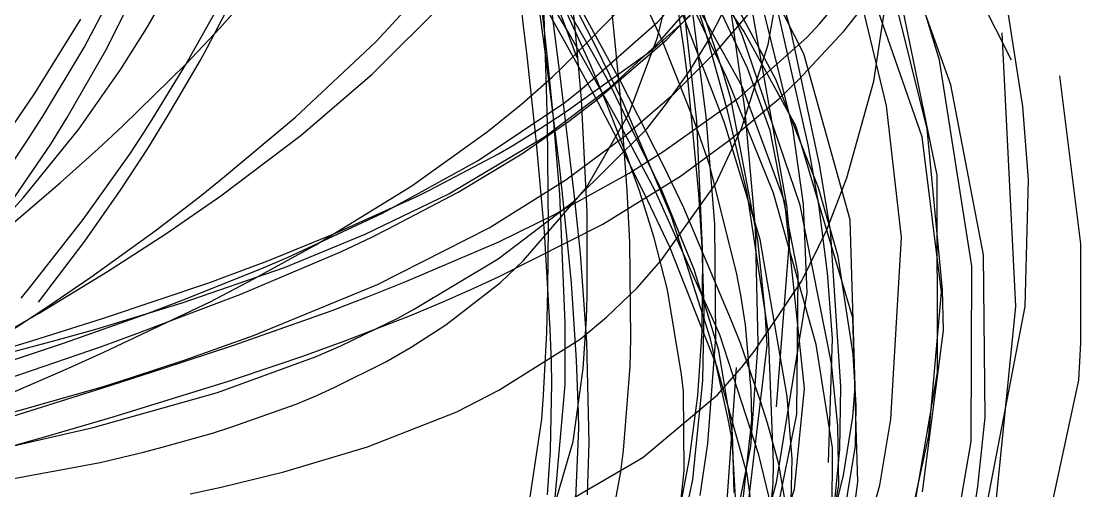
# Model space of a CAD drawing. Header units: metres. Extents: x -233 to 379, y -58 to 1087.
# Drawn here: x 44 to 110.6, y 439.7 to 469.2 of the extents above; entities that cross this region are included whole.
import ezdxf

# ---------------------------------------------------------------- set-up
doc = ezdxf.new("R2010")
doc.units = ezdxf.units.M

msp = doc.modelspace()

# ---------------------------------------------------------------- linework, layer by layer
for p, q in [((87.113, 468.272, -1099.174), (83.58, 479.32, -1088.047)), ((92.408, 468.557, -1095.298), (89.406, 479.225, -1084.981)), ((93.214, 467.157, -1098.001), (88.158, 477.163, -1086.039)), ((88.124, 466.059, -1106.052), (84.752, 476.175, -1095.284)), ((77.017, 466.68, -1096.029), (75.836, 475.541, -1088.788)), ((79.079, 466.303, -1090.426), (74.114, 475.216, -1080.086)), ((78.378, 468.538, -1087.04), (74.328, 475.423, -1078.507)), ((89.357, 468.298, -1098.299), (86.239, 475.38, -1090.295)), ((77.117, 466.519, -1095.725), (76.232, 474.579, -1088.803)), ((88.353, 465.709, -1096.294), (84.216, 474.335, -1086.217)), ((85.665, 467.531, -1095.989), (84.651, 474.501, -1089.572)), ((98.417, 463.898, -1109.892), (95.877, 474.463, -1099.802)), ((55.662, 467.547, -1181.098), (58.752, 473.485, -1171.542)), ((78.95, 466.92, -1087.217), (76.43, 473.587, -1078.893)), ((78.773, 469.193, -1099.738), (78.307, 473.558, -1095.867)), ((89.34, 465.101, -1105.101), (84.524, 473.7, -1093.799)), ((92.524, 462.499, -1119.669), (89.633, 474.112, -1107.035)), ((79.865, 467.315, -1089.065), (76.616, 473.014, -1081.744)), ((79.804, 466.423, -1094.076), (76.764, 473.157, -1085.927)), ((87.227, 468.045, -1145.436), (89.777, 473.012, -1136.674)), ((94.209, 469.056, -1144.693), (97.574, 473.065, -1137.219)), ((100.662, 461.951, -1105.361), (96.669, 473.366, -1092.92)), ((102.466, 465.213, -1105.321), (99.732, 472.822, -1097.953)), ((49.339, 467.503, -1168.395), (51.762, 472.368, -1159.364)), ((66.274, 467.923, -1176.9), (70.444, 472.416, -1167.982)), ((76.886, 468.894, -1092.93), (76.746, 472.692, -1089.558)), ((81.236, 468.917, -1093.745), (80.859, 472.426, -1090.533)), ((84.276, 468.106, -1144.515), (88.107, 472.494, -1134.978)), ((88.221, 462.815, -1102.207), (84.547, 472.325, -1091.447)), ((89.66, 466.267, -1104.939), (86.779, 472.403, -1097.011)), ((89.493, 463.756, -1098.785), (88.306, 472.203, -1090.665)), ((101.752, 466.773, -1107.061), (100.045, 472.378, -1101.726)), ((91.451, 465.55, -1102.052), (88.134, 471.79, -1094.973)), ((93.491, 461.439, -1103.864), (91.164, 471.71, -1093.19)), ((95.755, 468.601, -1141.417), (98.217, 471.763, -1135.582)), ((97.621, 465.442, -1115.574), (98.577, 471.803, -1107.508)), ((51.835, 468.754, -1168.325), (53.326, 471.338, -1163.263)), ((54.324, 466.483, -1178.034), (56.765, 470.834, -1170.183)), ((78.028, 466.321, -1155.722), (82.511, 470.841, -1145.89)), ((84.316, 467.953, -1097.851), (82.893, 471.053, -1094.219)), ((86.478, 462.954, -1099.212), (85.55, 471.194, -1091.304)), ((87.072, 463.22, -1100.286), (86.039, 471.272, -1092.832)), ((89.428, 468.589, -1103.925), (87.932, 470.815, -1101.336)), ((100.971, 462.451, -1113.737), (98.73, 471.432, -1105.531)), ((101.602, 459.533, -1116.557), (99.192, 471.22, -1105.798)), ((106.285, 466.768, -1094.358), (104.066, 471.152, -1089.831)), ((106.998, 463.854, -1110.383), (105.825, 471.429, -1104.392)), ((47.912, 467.556, -1169.433), (49.597, 470.76, -1163.228)), ((56.46, 468.785, -1189.446), (57.742, 470.226, -1186.557)), ((66.035, 465.882, -1177.253), (70.705, 470.512, -1167.055)), ((80.984, 466.709, -1090.212), (78.877, 470.529, -1085.42)), ((84.011, 469.155, -1137.929), (85.243, 470.493, -1134.924)), ((84.013, 468.196, -1131.46), (84.576, 470.524, -1128.002)), ((87.74, 467.347, -1145.794), (90.238, 470.251, -1140.072)), ((90.96, 467.743, -1126.412), (91.445, 470.424, -1122.499)), ((75.556, 469.085, -1095.021), (75.439, 470.1, -1094.174)), ((77.904, 465.627, -1093.942), (77.347, 469.877, -1090.462)), ((80.127, 467.616, -1086.674), (79.017, 469.765, -1084.153)), ((83.699, 467.445, -1147.509), (86.087, 469.564, -1142.675)), ((84.585, 468.071, -1135.113), (86.181, 469.752, -1131.338)), ((92.15, 457.658, -1126.114), (90.002, 469.718, -1114.157)), ((44.789, 464.657, -1186.273), (47.713, 469.348, -1177.177)), ((75.791, 467.034, -1096.765), (75.556, 469.085, -1095.021)), ((77.009, 465.014, -1096.521), (76.886, 468.894, -1092.93)), ((78.95, 467.392, -1101.372), (78.773, 469.193, -1099.738)), ((79.251, 464.97, -1147.851), (84.011, 469.155, -1137.929)), ((81.647, 464.657, -1097.83), (81.236, 468.917, -1093.745)), ((93.405, 468.193, -1146.36), (94.209, 469.056, -1144.693)), ((50.237, 466.204, -1173.432), (51.835, 468.754, -1168.325)), ((54.346, 466.538, -1193.949), (56.46, 468.785, -1189.446)), ((81.631, 462.748, -1094.441), (78.378, 468.538, -1087.04)), ((82.202, 463.392, -1139.117), (84.013, 468.196, -1131.46)), ((88.412, 463.595, -1103.966), (87.113, 468.272, -1099.174)), ((89.121, 464.406, -1154.218), (93.405, 468.193, -1146.36)), ((92.992, 457.644, -1110.691), (89.357, 468.298, -1098.299)), ((92.7, 462.642, -1110.393), (89.428, 468.589, -1103.925)), ((94.198, 460.215, -1103.651), (92.408, 468.557, -1095.298)), ((92.878, 465.534, -1147.449), (95.755, 468.601, -1141.417)), ((106.565, 451.281, -1113.955), (105.692, 468.481, -1101.343)), ((45.298, 463.199, -1178.158), (47.912, 467.556, -1169.433)), ((46.857, 463.162, -1176.856), (49.339, 467.503, -1168.395)), ((55.239, 466.773, -1182.348), (55.662, 467.547, -1181.098)), ((61.221, 463.179, -1186.616), (66.274, 467.923, -1176.9)), ((81.849, 464.1, -1090.856), (80.127, 467.616, -1086.674)), ((80.215, 464.296, -1144.085), (84.585, 468.071, -1135.113)), ((80.982, 465.026, -1151.612), (83.709, 467.517, -1145.83)), ((83.709, 467.517, -1145.83), (84.276, 468.106, -1144.515)), ((86.308, 462.961, -1103.73), (84.316, 467.953, -1097.851)), ((85.915, 465.614, -1097.805), (85.665, 467.531, -1095.989)), ((86, 466.058, -1149.08), (87.227, 468.045, -1145.436)), ((89.287, 462.479, -1134.655), (90.96, 467.743, -1126.412)), ((76.36, 461.772, -1101.467), (75.791, 467.034, -1096.765)), ((78.263, 463.527, -1157.005), (83.699, 467.445, -1147.509)), ((79.22, 464.291, -1104.27), (78.95, 467.392, -1101.372)), ((80.889, 465.462, -1091.496), (79.865, 467.315, -1089.065)), ((85.082, 464.693, -1151.202), (87.74, 467.347, -1145.794)), ((96.131, 456.731, -1109.449), (93.214, 467.157, -1098.001)), ((47.585, 462.435, -1181.222), (50.237, 466.204, -1173.432)), ((50.33, 462.618, -1201.766), (54.346, 466.538, -1193.949)), ((52.198, 463.026, -1184.396), (54.324, 466.483, -1178.034)), ((53.208, 463.299, -1187.995), (55.239, 466.773, -1182.348)), ((77.871, 459.77, -1102.175), (77.017, 466.68, -1096.029)), ((77.435, 463.339, -1098.6), (77.117, 466.519, -1095.725)), ((77.373, 465.706, -1157.095), (78.028, 466.321, -1155.722)), ((80.26, 464.109, -1093.031), (79.079, 466.303, -1090.426)), ((80.837, 463.961, -1097.113), (79.804, 466.423, -1094.076)), ((81.626, 465.524, -1091.708), (80.984, 466.709, -1090.212)), ((91.102, 462.344, -1109.78), (89.66, 466.267, -1104.939)), ((103.795, 453.822, -1118.838), (101.752, 466.773, -1107.061)), ((61.581, 462.057, -1186.022), (66.035, 465.882, -1177.253)), ((75.44, 464.004, -1160.99), (77.373, 465.706, -1157.095)), ((78.78, 458.187, -1100.52), (77.904, 465.627, -1093.942)), ((84.436, 460.025, -1098.751), (81.626, 465.524, -1091.708)), ((84.573, 464.032, -1152.915), (86, 466.058, -1149.08)), ((86.602, 458.365, -1105.055), (85.915, 465.614, -1097.805)), ((88.614, 464.363, -1107.879), (88.124, 466.059, -1106.052)), ((91.296, 458.398, -1105.019), (88.353, 465.709, -1096.294)), ((94.135, 458.731, -1109.387), (91.451, 465.55, -1102.052)), ((91.644, 464.343, -1149.88), (92.878, 465.534, -1147.449)), ((110.643, 455.225, -1119.948), (109.323, 465.783, -1111.679)), ((76.887, 461.943, -1159.251), (80.982, 465.026, -1151.612)), ((77.07, 462.75, -1098.677), (77.009, 465.014, -1096.521)), ((78.177, 464.113, -1149.939), (79.251, 464.97, -1147.851)), ((84.3, 458.532, -1100.936), (80.889, 465.462, -1091.496)), ((92.016, 457.839, -1113.823), (89.34, 465.101, -1105.101)), ((95.924, 459.367, -1124.177), (97.621, 465.442, -1115.574)), ((104.525, 454.527, -1115.215), (102.466, 465.213, -1105.321)), ((41.769, 460.228, -1194.965), (44.789, 464.657, -1186.273)), ((78.429, 462.922, -1147.469), (80.215, 464.296, -1144.085)), ((79.572, 457.235, -1111.372), (79.22, 464.291, -1104.27)), ((82.095, 458.573, -1104.077), (81.647, 464.657, -1097.83)), ((81.996, 462.034, -1156.829), (85.082, 464.693, -1151.202)), ((84.411, 461.052, -1161.814), (89.121, 464.406, -1154.218)), ((88.564, 461.746, -1155.467), (91.644, 464.343, -1149.88)), ((90.324, 455.448, -1117.734), (88.614, 464.363, -1107.879)), ((72.719, 460.462, -1159.327), (78.177, 464.113, -1149.939)), ((73.288, 462.252, -1165.12), (75.44, 464.004, -1160.99)), ((76.625, 462.462, -1159.671), (78.263, 463.527, -1157.005)), ((81.504, 461.734, -1095.889), (80.26, 464.109, -1093.031)), ((82.127, 460.596, -1101.325), (80.837, 463.961, -1097.113)), ((84.881, 456.947, -1099.594), (81.849, 464.1, -1090.856)), ((83.352, 462.476, -1155.945), (84.573, 464.032, -1152.915)), ((89.636, 458.424, -1109.338), (88.412, 463.595, -1103.966)), ((90.174, 456.245, -1106.603), (89.493, 463.756, -1098.785)), ((99.362, 455.61, -1117.811), (98.417, 463.898, -1109.892)), ((107.348, 459.252, -1113.856), (106.998, 463.854, -1110.383)), ((44.271, 461.608, -1181.402), (45.298, 463.199, -1178.158)), ((45.819, 461.482, -1180.226), (46.857, 463.162, -1176.856)), ((51.694, 462.236, -1185.863), (52.198, 463.026, -1184.396)), ((51.923, 461.219, -1191.394), (53.208, 463.299, -1187.995)), ((56.51, 459.232, -1194.888), (61.221, 463.179, -1186.616)), ((75.471, 460.884, -1152.676), (78.429, 462.922, -1147.469)), ((77.856, 458.334, -1103.394), (77.435, 463.339, -1098.6)), ((79.528, 458.76, -1147.219), (82.202, 463.392, -1139.117)), ((87.274, 460.202, -1106.989), (86.308, 462.961, -1103.73)), ((86.866, 454.466, -1108.012), (86.478, 462.954, -1099.212)), ((87.603, 456.463, -1106.985), (87.072, 463.22, -1100.286)), ((90.457, 455.486, -1110.704), (88.221, 462.815, -1102.207)), ((44.107, 458.139, -1190.441), (47.585, 462.435, -1181.222)), ((48.804, 461.197, -1204.59), (50.33, 462.618, -1201.766)), ((50.83, 460.919, -1188.322), (51.694, 462.236, -1185.863)), ((68.545, 458.865, -1173.509), (73.288, 462.252, -1165.12)), ((74.889, 461.401, -1162.384), (76.625, 462.462, -1159.671)), ((77.138, 456.305, -1105.211), (77.07, 462.75, -1098.677)), ((78.692, 457.862, -1165.622), (83.352, 462.476, -1155.945)), ((83.882, 458.509, -1099.975), (81.631, 462.748, -1094.441)), ((87.644, 458.972, -1140.537), (89.287, 462.479, -1134.655)), ((92.855, 453.335, -1119.986), (91.102, 462.344, -1109.78)), ((93.182, 457.71, -1124.54), (92.524, 462.499, -1119.669)), ((96.299, 450.56, -1121.819), (92.7, 462.642, -1110.393)), ((101.937, 452.331, -1122.578), (100.971, 462.451, -1113.737)), ((43.381, 460.293, -1184.116), (44.271, 461.608, -1181.402)), ((43.562, 458.175, -1187.113), (45.819, 461.482, -1180.226)), ((56.511, 458.231, -1195.092), (61.581, 462.057, -1186.022)), ((70.861, 458.366, -1168.959), (76.887, 461.943, -1159.251)), ((76.889, 456, -1107.002), (76.36, 461.772, -1101.467)), ((78.229, 459.248, -1162.994), (81.996, 462.034, -1156.829)), ((83.404, 457.922, -1100.567), (81.504, 461.734, -1095.889)), ((85.458, 459.475, -1160.653), (88.564, 461.746, -1155.467)), ((101.887, 452.183, -1114.86), (100.662, 461.951, -1105.361)), ((46.403, 459.05, -1208.833), (48.804, 461.197, -1204.59)), ((47.857, 456.748, -1196.257), (50.83, 460.919, -1188.322)), ((50.252, 458.663, -1195.596), (51.923, 461.219, -1191.394)), ((69.692, 458.607, -1169.855), (74.004, 460.881, -1163.732)), ((71.466, 458.475, -1159.126), (75.471, 460.884, -1152.676)), ((74.004, 460.881, -1163.732), (74.889, 461.401, -1162.384)), ((82.228, 459.667, -1165.111), (84.411, 461.052, -1161.814)), ((94.149, 457.691, -1107.824), (93.491, 461.439, -1103.864)), ((66.686, 457.149, -1168.422), (72.719, 460.462, -1159.327)), ((82.479, 459.631, -1102.541), (82.127, 460.596, -1101.325)), ((88.986, 453.315, -1115.17), (87.274, 460.202, -1106.989)), ((94.892, 456.072, -1107.883), (94.198, 460.215, -1103.651)), ((77.515, 457.072, -1171.692), (82.228, 459.667, -1165.111)), ((78.409, 454.691, -1107.029), (77.871, 459.77, -1102.175)), ((82.861, 458.54, -1103.924), (82.479, 459.631, -1102.541)), ((85.669, 457.482, -1102.042), (84.436, 460.025, -1098.751)), ((101.624, 447.128, -1127.468), (101.602, 459.533, -1116.557)), ((43.191, 456.315, -1214.191), (46.403, 459.05, -1208.833)), ((55.187, 458.173, -1197.125), (56.51, 459.232, -1194.888)), ((62.494, 455.161, -1183.215), (68.545, 458.865, -1173.509)), ((73.401, 456.233, -1170.051), (78.229, 459.248, -1162.994)), ((80.567, 456.464, -1168.075), (85.458, 459.475, -1160.653)), ((84.219, 454.145, -1149.457), (87.644, 458.972, -1140.537)), ((94.664, 456.098, -1129.18), (95.924, 459.367, -1124.177)), ((107.139, 451.271, -1119.529), (107.348, 459.252, -1113.856)), ((47.965, 455.396, -1201.008), (50.252, 458.663, -1195.596)), ((52.388, 456.037, -1201.672), (55.187, 458.173, -1197.125)), ((53.064, 455.846, -1200.857), (56.511, 458.231, -1195.092)), ((63.742, 455.886, -1177.582), (68.81, 458.166, -1171.066)), ((65.603, 455.818, -1176.5), (70.861, 458.366, -1168.959)), ((67.019, 456.138, -1165.691), (71.466, 458.475, -1159.126)), ((68.81, 458.166, -1171.066), (69.692, 458.607, -1169.855)), ((75.573, 454.175, -1156.207), (79.528, 458.76, -1147.219)), ((78.188, 450.232, -1112.008), (77.856, 458.334, -1103.394)), ((79.147, 454.604, -1103.876), (78.78, 458.187, -1100.52)), ((82.264, 455.32, -1107.592), (82.095, 458.573, -1104.077)), ((83.786, 455.592, -1107.701), (82.861, 458.54, -1103.924)), ((87.918, 449.493, -1112.121), (83.882, 458.509, -1099.975)), ((86.315, 453.61, -1107.865), (84.3, 458.532, -1100.936)), ((86.816, 454.981, -1108.58), (86.602, 458.365, -1105.055)), ((90.997, 449.589, -1118.744), (89.636, 458.424, -1109.338)), ((93.983, 448.896, -1116.638), (91.296, 458.398, -1105.019)), ((95.369, 454.42, -1113.83), (94.135, 458.731, -1109.387)), ((41.049, 454.787, -1197.854), (44.107, 458.139, -1190.441)), ((73.985, 454.27, -1173.872), (78.692, 457.862, -1165.622)), ((84.773, 455.011, -1104.202), (83.404, 457.922, -1100.567)), ((88.668, 450.386, -1111.39), (85.669, 457.482, -1102.042)), ((93.247, 446.124, -1126.127), (92.016, 457.839, -1113.823)), ((92.336, 455.679, -1127.997), (92.15, 457.658, -1126.114)), ((94.953, 447.704, -1122.598), (92.992, 457.644, -1110.691)), ((93.418, 452.137, -1129.898), (93.182, 457.71, -1124.54)), ((94.706, 453.386, -1112.433), (94.149, 457.691, -1107.824)), ((60.762, 454.389, -1176.452), (66.686, 457.149, -1168.422)), ((74.011, 455.354, -1176.287), (77.515, 457.072, -1171.692)), ((79.568, 451.932, -1117.164), (79.572, 457.235, -1111.372)), ((87.344, 449.239, -1109.301), (84.881, 456.947, -1099.594)), ((44.413, 452.374, -1204.765), (47.857, 456.748, -1196.257)), ((66.385, 452.67, -1179.072), (73.401, 456.233, -1170.051)), ((73.987, 453.146, -1177.063), (80.567, 456.464, -1168.075)), ((77.101, 452.281, -1109.527), (77.138, 456.305, -1105.211)), ((87.684, 449.329, -1114.587), (87.603, 456.463, -1106.985)), ((90.334, 448.982, -1114.793), (90.174, 456.245, -1106.603)), ((96.443, 446.257, -1119.757), (96.131, 456.731, -1109.449)), ((48.337, 453.132, -1207.891), (52.388, 456.037, -1201.672)), ((49.39, 453.471, -1206.658), (53.064, 455.846, -1200.857)), ((59.471, 454.159, -1182.726), (63.742, 455.886, -1177.582)), ((60.52, 453.734, -1183.158), (65.603, 455.818, -1176.5)), ((64.112, 454.732, -1169.763), (66.021, 455.641, -1167.115)), ((66.021, 455.641, -1167.115), (67.019, 456.138, -1165.691)), ((77.25, 449.852, -1113.432), (76.889, 456, -1107.002)), ((84.635, 452.333, -1111.934), (83.786, 455.592, -1107.701)), ((92.171, 445.626, -1122.495), (90.457, 455.486, -1110.704)), ((91.493, 444.976, -1137.417), (92.336, 455.679, -1127.997)), ((93.085, 452.896, -1134.43), (94.664, 456.098, -1129.18)), ((95.541, 446.257, -1118.252), (94.892, 456.072, -1107.883)), ((98.695, 444.198, -1128.697), (99.362, 455.61, -1117.811)), ((45.052, 451.556, -1207.432), (47.965, 455.396, -1201.008)), ((58.605, 453.012, -1189.052), (62.494, 455.161, -1183.215)), ((68.164, 452.843, -1183.427), (74.011, 455.354, -1176.287)), ((82.319, 449.272, -1114.626), (82.264, 455.32, -1107.592)), ((87.729, 447.519, -1113.891), (84.773, 455.011, -1104.202)), ((86.931, 451.085, -1112.792), (86.816, 454.981, -1108.58)), ((90.784, 450.992, -1122.766), (90.324, 455.448, -1117.734)), ((110.644, 448.987, -1124.532), (110.643, 455.225, -1119.948)), ((56.941, 453.2, -1185.657), (59.471, 454.159, -1182.726)), ((57.775, 452.049, -1177.906), (64.112, 454.732, -1169.763)), ((59.035, 453.639, -1178.692), (60.762, 454.389, -1176.452)), ((68.65, 451.081, -1181.954), (73.985, 454.27, -1173.872)), ((74.12, 452.781, -1159.12), (75.573, 454.175, -1156.207)), ((78.591, 452.752, -1108.953), (78.409, 454.691, -1107.029)), ((79.56, 449.058, -1109.458), (79.147, 454.604, -1103.876)), ((82.725, 452.45, -1152.79), (84.219, 454.145, -1149.457)), ((86.807, 449.73, -1113.199), (86.866, 454.466, -1108.012)), ((96.316, 448.288, -1119.829), (95.369, 454.42, -1113.83)), ((104.618, 444.328, -1124.302), (104.525, 454.527, -1115.215)), ((54.085, 451.508, -1190.862), (60.52, 453.734, -1183.158)), ((54.142, 451.689, -1184.691), (59.035, 453.639, -1178.692)), ((87.871, 448.506, -1115.274), (86.315, 453.61, -1107.865)), ((103.741, 442.788, -1128.473), (103.795, 453.822, -1118.838)), ((45.097, 450.868, -1213.037), (49.39, 453.471, -1206.658)), ((45.443, 451.151, -1212.134), (48.337, 453.132, -1207.891)), ((55.828, 452.791, -1186.922), (56.941, 453.2, -1185.657)), ((55.847, 451.579, -1193.02), (58.605, 453.012, -1189.052)), ((65.753, 451.881, -1186.256), (68.164, 452.843, -1183.427)), ((72.434, 452.425, -1179.095), (73.987, 453.146, -1177.063)), ((89.248, 451.982, -1116.757), (88.986, 453.315, -1115.17)), ((90.149, 448.539, -1142.321), (93.085, 452.896, -1134.43)), ((92.767, 444.51, -1128.974), (92.855, 453.335, -1119.986)), ((95.02, 449.275, -1116.893), (94.706, 453.386, -1112.433)), ((43.952, 451.808, -1205.875), (44.413, 452.374, -1204.765)), ((49.133, 450.536, -1194.12), (55.828, 452.791, -1186.922)), ((58.579, 449.466, -1187.962), (66.385, 452.67, -1179.072)), ((70.551, 451.593, -1181.501), (72.434, 452.425, -1179.095)), ((70.682, 450.132, -1165.132), (74.12, 452.781, -1159.12)), ((77.032, 449.638, -1112.472), (77.101, 452.281, -1109.527)), ((78.914, 447.901, -1114.083), (78.591, 452.752, -1108.953)), ((80.799, 450.599, -1156.631), (82.725, 452.45, -1152.79)), ((85.506, 446.997, -1119.021), (84.635, 452.333, -1111.934)), ((101.089, 443.178, -1122.861), (101.887, 452.183, -1114.86)), ((101.994, 449.768, -1124.775), (101.937, 452.331, -1122.578)), ((48.585, 449.843, -1196.992), (54.085, 451.508, -1190.862)), ((49.164, 448.416, -1201.979), (55.847, 451.579, -1193.02)), ((51.067, 449.516, -1185.87), (57.775, 452.049, -1177.906)), ((51.91, 450.848, -1187.33), (54.142, 451.689, -1184.691)), ((63.529, 451.027, -1188.809), (64.772, 451.499, -1187.39)), ((64.772, 451.499, -1187.39), (65.753, 451.881, -1186.256)), ((68.456, 450.714, -1184.109), (70.551, 451.593, -1181.501)), ((79.529, 450.505, -1118.781), (79.568, 451.932, -1117.164)), ((89.548, 450.135, -1118.961), (89.248, 451.982, -1116.757)), ((91.496, 440.212, -1140.148), (93.418, 452.137, -1129.898)), ((39.198, 447.502, -1221.18), (45.097, 450.868, -1213.037)), ((40.549, 447.968, -1218.902), (45.443, 451.151, -1212.134)), ((46.681, 449.005, -1193.221), (51.91, 450.848, -1187.33)), ((57.27, 448.828, -1195.624), (63.529, 451.027, -1188.809)), ((67.652, 450.538, -1183.389), (68.65, 451.081, -1181.954)), ((86.855, 446.632, -1117.831), (86.931, 451.085, -1112.792)), ((90.901, 448.835, -1125.228), (90.784, 450.992, -1122.766)), ((104.767, 438.999, -1127.511), (107.139, 451.271, -1119.529)), ((105.218, 437.964, -1122.923), (106.565, 451.281, -1113.955)), ((44.692, 449.138, -1198.677), (49.133, 450.536, -1194.12)), ((64.066, 448.814, -1188.209), (67.652, 450.538, -1183.389)), ((64.396, 449.147, -1188.955), (68.456, 450.714, -1184.109)), ((78.183, 446.351, -1116.465), (78.188, 450.232, -1112.008)), ((79.144, 449.218, -1159.642), (80.799, 450.599, -1156.631)), ((79.329, 447.377, -1122.496), (79.529, 450.505, -1118.781)), ((89.217, 448.974, -1113.265), (88.668, 450.386, -1111.39)), ((96.619, 440.247, -1130.254), (96.299, 450.56, -1121.819)), ((45.925, 449.09, -1199.847), (48.585, 449.843, -1196.992)), ((49.013, 448.774, -1188.229), (51.067, 449.516, -1185.87)), ((68.501, 448.715, -1168.586), (70.682, 450.132, -1165.132)), ((76.825, 445.726, -1117.054), (77.032, 449.638, -1112.472)), ((77.322, 447.81, -1115.674), (77.25, 449.852, -1113.432)), ((86.537, 445.689, -1117.83), (86.807, 449.73, -1113.199)), ((90.375, 441.957, -1122.576), (87.918, 449.493, -1112.121)), ((89.896, 446.003, -1123.914), (89.548, 450.135, -1118.961)), ((91.304, 441.429, -1127.701), (90.997, 449.589, -1118.744)), ((100.674, 439.631, -1133.196), (101.994, 449.768, -1124.775)), ((38.407, 447.254, -1204.849), (44.692, 449.138, -1198.677)), ((39.99, 447.531, -1205.913), (45.925, 449.09, -1199.847)), ((41.344, 447.228, -1198.953), (46.681, 449.005, -1193.221)), ((52.881, 447.372, -1200.214), (57.27, 448.828, -1195.624)), ((54.334, 447.938, -1192.466), (58.579, 449.466, -1187.962)), ((61.687, 448.167, -1192.086), (64.396, 449.147, -1188.955)), ((62.523, 448.133, -1190.194), (64.066, 448.814, -1188.209)), ((74.015, 446.01, -1167.486), (79.144, 449.218, -1159.642)), ((79.694, 442.738, -1116.491), (79.56, 449.058, -1109.458)), ((82.285, 447.515, -1116.755), (82.319, 449.272, -1114.626)), ((87.162, 442.657, -1122.267), (87.684, 449.329, -1114.587)), ((88.46, 444.206, -1115.793), (87.344, 449.239, -1109.301)), ((90.5, 445.27, -1118.232), (89.217, 448.974, -1113.265)), ((89.767, 439.283, -1136.545), (90.901, 448.835, -1125.228)), ((89.884, 442.484, -1122.74), (90.334, 448.982, -1114.793)), ((95.022, 442.393, -1124.747), (93.983, 448.896, -1116.638)), ((94.757, 441.477, -1125.559), (95.02, 449.275, -1116.893)), ((110.514, 446.655, -1126.198), (110.644, 448.987, -1124.532)), ((41.958, 446.346, -1195.944), (49.013, 448.774, -1188.229)), ((46.924, 447.405, -1204.867), (49.164, 448.416, -1201.979)), ((60.135, 447.625, -1193.846), (61.687, 448.167, -1192.086)), ((66.915, 447.791, -1170.948), (68.501, 448.715, -1168.586)), ((88.728, 443.308, -1123.078), (87.871, 448.506, -1115.274)), ((89.319, 447.472, -1144.356), (90.149, 448.539, -1142.321)), ((96.498, 445.065, -1122.861), (96.316, 448.288, -1119.829)), ((50.904, 446.806, -1195.947), (54.334, 447.938, -1192.466)), ((56.321, 445.872, -1197.448), (62.523, 448.133, -1190.194)), ((56.997, 446.58, -1197.316), (60.135, 447.625, -1193.846)), ((63.693, 446.199, -1175.349), (66.915, 447.791, -1170.948)), ((77.352, 446.468, -1117.185), (77.322, 447.81, -1115.674)), ((79.026, 444.604, -1117.792), (78.914, 447.901, -1114.083)), ((81.854, 442.22, -1123.647), (82.285, 447.515, -1116.755)), ((89.648, 440.735, -1123.008), (87.729, 447.519, -1113.891)), ((95.346, 443.782, -1127.373), (94.953, 447.704, -1122.598)), ((43.269, 445.816, -1209.411), (46.924, 447.405, -1204.867)), ((49.035, 446.138, -1204.119), (52.881, 447.372, -1200.214)), ((49.129, 446.248, -1197.704), (50.904, 446.806, -1195.947)), ((78.687, 442.785, -1128.418), (79.329, 447.377, -1122.496)), ((85.629, 445.933, -1120.447), (85.506, 446.997, -1119.021)), ((87.778, 445.724, -1147.847), (89.319, 447.472, -1144.356)), ((87.907, 432.251, -1130.85), (88.965, 447.45, -1121.789)), ((100.233, 439.087, -1134.334), (101.624, 447.128, -1127.468)), ((42.207, 444.3, -1204.174), (49.129, 446.248, -1197.704)), ((49.746, 444.353, -1204.943), (56.997, 446.58, -1197.316)), ((62.559, 445.689, -1176.826), (63.693, 446.199, -1175.349)), ((77.269, 442.219, -1122.286), (77.352, 446.468, -1117.185)), ((77.563, 439.267, -1125.6), (78.183, 446.351, -1116.465)), ((86.223, 440.408, -1125.37), (86.855, 446.632, -1117.831)), ((95.487, 442.314, -1122.517), (95.541, 446.257, -1118.252)), ((96.302, 444.34, -1121.555), (96.443, 446.257, -1119.757)), ((108.099, 435.405, -1133.699), (110.514, 446.655, -1126.198)), ((42.698, 444.149, -1210.326), (49.035, 446.138, -1204.119)), ((48.481, 443.668, -1205.578), (56.321, 445.872, -1197.448)), ((61.258, 445.143, -1178.465), (62.559, 445.689, -1176.826)), ((71.378, 444.664, -1171.095), (74.015, 446.01, -1167.486)), ((76.715, 444.198, -1118.898), (76.825, 445.726, -1117.054)), ((83.085, 441.793, -1156.72), (87.778, 445.724, -1147.847)), ((85.674, 440.978, -1127.233), (85.629, 445.933, -1120.447)), ((86.019, 441.71, -1122.607), (86.537, 445.689, -1117.83)), ((89.946, 444.127, -1126.172), (89.896, 446.003, -1123.914)), ((92.475, 441.709, -1127.271), (92.171, 445.626, -1122.495)), ((92.629, 439.79, -1132.095), (93.247, 446.124, -1126.127)), ((57.216, 443.714, -1183.167), (61.258, 445.143, -1178.465)), ((90.922, 443.944, -1120.019), (90.5, 445.27, -1118.232)), ((96.46, 442.525, -1125.186), (96.498, 445.065, -1122.861)), ((45.644, 443.15, -1209.107), (49.746, 444.353, -1204.943)), ((65.745, 442.459, -1177.857), (71.378, 444.664, -1171.095)), ((75.663, 437.144, -1128.264), (76.715, 444.198, -1118.898)), ((79.043, 443.633, -1118.915), (79.026, 444.604, -1117.792)), ((88.693, 442.897, -1117.498), (88.46, 444.206, -1115.793)), ((91.34, 437.404, -1135.525), (92.767, 444.51, -1128.974)), ((95.711, 440.674, -1124.859), (96.302, 444.34, -1121.555)), ((97.996, 440.043, -1132.655), (98.695, 444.198, -1128.697)), ((104.166, 439.955, -1128.123), (104.618, 444.328, -1124.302)), ((42.247, 442.246, -1211.47), (48.481, 443.668, -1205.578)), ((56.006, 443.326, -1184.517), (57.216, 443.714, -1183.167)), ((78.848, 438.707, -1125.079), (79.043, 443.633, -1118.915)), ((89.254, 437.938, -1133.689), (89.946, 444.127, -1126.172)), ((91.645, 441.377, -1123.505), (90.922, 443.944, -1120.019)), ((95.421, 440.057, -1131.96), (95.346, 443.782, -1127.373)), ((41.669, 442.012, -1213.04), (45.644, 443.15, -1209.107)), ((52.836, 442.43, -1187.868), (56.006, 443.326, -1184.517)), ((89.077, 436.542, -1125.983), (88.693, 442.897, -1117.498)), ((88.825, 439.586, -1128.835), (88.728, 443.308, -1123.078)), ((100.237, 439.309, -1126.143), (101.089, 443.178, -1122.861)), ((51.658, 442.123, -1189.076), (52.836, 442.43, -1187.868)), ((60.482, 440.884, -1183.479), (65.745, 442.459, -1177.857)), ((77.018, 437.054, -1136.854), (78.687, 442.785, -1128.418)), ((77.083, 439.448, -1125.831), (77.269, 442.219, -1122.286)), ((79.599, 439.448, -1120.436), (79.694, 442.738, -1116.491)), ((81.692, 440.887, -1125.45), (81.854, 442.22, -1123.647)), ((86.68, 439.4, -1126.216), (87.162, 442.657, -1122.267)), ((88.586, 436.025, -1131.397), (89.884, 442.484, -1122.74)), ((94.968, 434.498, -1134.811), (95.022, 442.393, -1124.747)), ((94.979, 437.268, -1128.099), (95.487, 442.314, -1122.517)), ((95.467, 436.517, -1130.399), (96.46, 442.525, -1125.186)), ((101.996, 432.803, -1136.926), (103.741, 442.788, -1128.473)), ((42.063, 440.195, -1197.979), (48.927, 441.481, -1191.764)), ((48.927, 441.481, -1191.764), (51.658, 442.123, -1189.076)), ((77.363, 438.464, -1165.598), (83.085, 441.793, -1156.72)), ((85.523, 439.056, -1125.918), (86.019, 441.71, -1122.607)), ((91.171, 438.655, -1127.229), (90.375, 441.957, -1122.576)), ((92.378, 437.036, -1133.072), (92.475, 441.709, -1127.271)), ((56.538, 439.921, -1187.379), (60.482, 440.884, -1183.479)), ((81.001, 437.229, -1130.698), (81.692, 440.887, -1125.45)), ((85.33, 437.7, -1131.82), (85.674, 440.978, -1127.233)), ((91.288, 440.15, -1129.123), (91.304, 441.429, -1127.701)), ((92.784, 434.754, -1132.665), (91.645, 441.377, -1123.505)), ((85.155, 435.299, -1132.032), (86.223, 440.408, -1125.37)), ((90.565, 434.001, -1132.429), (89.648, 440.735, -1123.008)), ((90.536, 436.825, -1142.877), (91.496, 440.212, -1140.148)), ((90.787, 434.963, -1135.007), (91.288, 440.15, -1129.123)), ((95.048, 437.974, -1127.2), (95.711, 440.674, -1124.859)), ((95.997, 435.594, -1133.746), (96.619, 440.247, -1130.254)), ((54.588, 439.495, -1189.233), (56.538, 439.921, -1187.379)), ((89.927, 431.646, -1138.89), (92.629, 439.79, -1132.095)), ((93.775, 431.25, -1143.095), (95.421, 440.057, -1131.96)), ((96.421, 434.401, -1138.021), (97.996, 440.043, -1132.655)), ((103.883, 438.115, -1129.718), (104.166, 439.955, -1128.123))]:
    msp.add_line(p, q)

doc.saveas('drawing.dxf')
